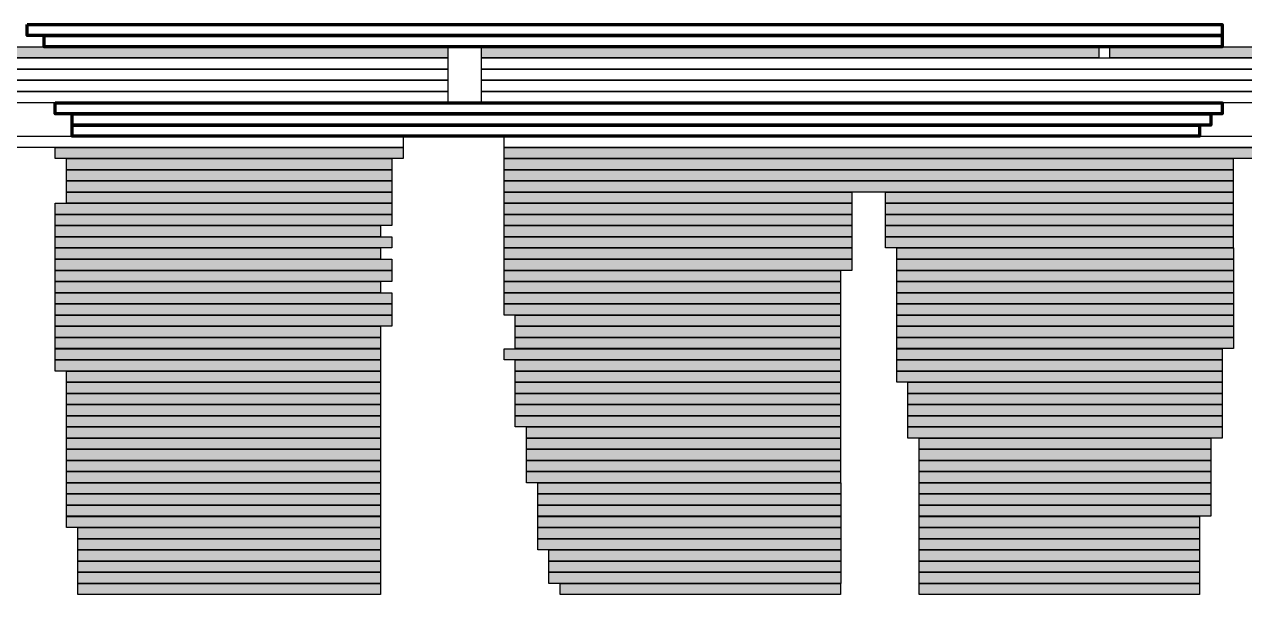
# Model space of a CAD drawing. Header units: millimetres. Extents: x 3716 to 41668, y 402 to 28530.
# Drawn here: x 20884 to 21569, y 4299 to 4619 of the extents above; entities that cross this region are included whole.
import ezdxf

# ---------------------------------------------------------------- set-up
doc = ezdxf.new("R2010")
doc.units = ezdxf.units.MM
doc.header["$LTSCALE"] = 50
for name, color, linetype in [('00_Wand_Bestand', 7, 'Continuous'), ('05_Linien_stark', 7, 'Continuous'), ('06_Linien_fein', 3, 'Continuous')]:
    doc.layers.add(name, color=color, linetype=linetype)

msp = doc.modelspace()

# ---------------------------------------------------------------- hatches: boundary and pattern name
at = {"layer": '00_Wand_Bestand'}
for points in [[(20668.58, 4606.29), (21121.8, 4606.29), (21121.8, 4600.05), (20668.58, 4600.05)], [(20668.58, 4606.29), (21121.8, 4606.29), (21121.8, 4600.05), (20668.58, 4600.05)], [(21140.7, 4606.29), (21486.9, 4606.29), (21486.9, 4600.05), (21140.7, 4600.05)], [(21140.7, 4606.29), (21486.9, 4606.29), (21486.9, 4600.05), (21140.7, 4600.05)], [(21493.2, 4606.29), (21990.49, 4606.29), (21990.49, 4600.05), (21493.2, 4600.05)], [(21493.2, 4606.29), (21990.49, 4606.29), (21990.49, 4600.05), (21493.2, 4600.05)], [(20901.48, 4549.88), (21096.64, 4549.88), (21096.64, 4543.6), (20901.48, 4543.6)], [(20901.48, 4549.88), (21096.64, 4549.88), (21096.64, 4543.6), (20901.48, 4543.6)], [(21153.26, 4549.88), (21977.9, 4549.88), (21977.9, 4543.6), (21153.26, 4543.6)], [(21153.26, 4549.88), (21977.9, 4549.88), (21977.9, 4543.6), (21153.26, 4543.6)], [(20907.76, 4543.61), (21090.31, 4543.61), (21090.31, 4537.36), (20907.76, 4537.36)], [(20907.76, 4543.61), (21090.31, 4543.61), (21090.31, 4537.36), (20907.76, 4537.36)], [(21153.26, 4543.61), (21562.42, 4543.61), (21562.42, 4537.36), (21153.26, 4537.36)], [(21153.26, 4543.61), (21562.42, 4543.61), (21562.42, 4537.36), (21153.26, 4537.36)], [(20907.76, 4537.37), (21090.31, 4537.37), (21090.31, 4531.08), (20907.76, 4531.08)], [(20907.76, 4537.37), (21090.31, 4537.37), (21090.31, 4531.08), (20907.76, 4531.08)], [(21153.26, 4537.37), (21562.42, 4537.37), (21562.42, 4531.08), (21153.26, 4531.08)], [(21153.26, 4537.37), (21562.42, 4537.37), (21562.42, 4531.08), (21153.26, 4531.08)], [(20907.76, 4531.08), (21090.31, 4531.08), (21090.31, 4524.83), (20907.76, 4524.83)], [(20907.76, 4531.08), (21090.31, 4531.08), (21090.31, 4524.83), (20907.76, 4524.83)], [(21153.26, 4531.08), (21562.42, 4531.08), (21562.42, 4524.83), (21153.26, 4524.83)], [(21153.26, 4531.08), (21562.42, 4531.08), (21562.42, 4524.83), (21153.26, 4524.83)], [(20901.48, 4518.52), (21090.31, 4518.52), (21090.31, 4512.24), (20901.48, 4512.24)], [(20901.48, 4518.52), (21090.31, 4518.52), (21090.31, 4512.24), (20901.48, 4512.24)], [(20907.76, 4524.8), (21090.31, 4524.8), (21090.31, 4518.52), (20907.76, 4518.52)], [(20907.76, 4524.8), (21090.31, 4524.8), (21090.31, 4518.52), (20907.76, 4518.52)], [(21153.26, 4524.8), (21348.41, 4524.8), (21348.41, 4518.52), (21153.26, 4518.52)], [(21153.26, 4524.8), (21348.41, 4524.8), (21348.41, 4518.52), (21153.26, 4518.52)], [(21153.26, 4518.52), (21348.41, 4518.52), (21348.41, 4512.24), (21153.26, 4512.24)], [(21153.26, 4518.52), (21348.41, 4518.52), (21348.41, 4512.24), (21153.26, 4512.24)], [(21367.29, 4524.8), (21562.41, 4524.8), (21562.41, 4518.52), (21367.29, 4518.52)], [(21367.29, 4524.8), (21562.41, 4524.8), (21562.41, 4518.52), (21367.29, 4518.52)], [(21367.29, 4518.52), (21562.41, 4518.52), (21562.41, 4512.24), (21367.29, 4512.24)], [(21367.29, 4518.52), (21562.41, 4518.52), (21562.41, 4512.24), (21367.29, 4512.24)], [(20901.48, 4512.24), (21090.31, 4512.24), (21090.31, 4506), (20901.48, 4506)], [(20901.48, 4512.24), (21090.31, 4512.24), (21090.31, 4506), (20901.48, 4506)], [(21153.26, 4512.24), (21348.41, 4512.24), (21348.41, 4506), (21153.26, 4506)], [(21153.26, 4512.24), (21348.41, 4512.24), (21348.41, 4506), (21153.26, 4506)], [(21367.29, 4512.24), (21562.41, 4512.24), (21562.41, 4506), (21367.29, 4506)], [(21367.29, 4512.24), (21562.41, 4512.24), (21562.41, 4506), (21367.29, 4506)], [(20901.48, 4506), (21084.03, 4506), (21084.03, 4499.72), (20901.48, 4499.72)], [(20901.48, 4506), (21084.03, 4506), (21084.03, 4499.72), (20901.48, 4499.72)], [(21153.26, 4506), (21348.41, 4506), (21348.41, 4499.72), (21153.26, 4499.72)], [(21153.26, 4506), (21348.41, 4506), (21348.41, 4499.72), (21153.26, 4499.72)], [(21367.29, 4506), (21562.41, 4506), (21562.41, 4499.72), (21367.29, 4499.72)], [(21367.29, 4506), (21562.41, 4506), (21562.41, 4499.72), (21367.29, 4499.72)], [(20901.48, 4499.72), (21090.31, 4499.72), (21090.31, 4493.47), (20901.48, 4493.47)], [(20901.48, 4499.72), (21090.31, 4499.72), (21090.31, 4493.47), (20901.48, 4493.47)], [(21153.26, 4499.72), (21348.41, 4499.72), (21348.41, 4493.47), (21153.26, 4493.47)], [(21153.26, 4499.72), (21348.41, 4499.72), (21348.41, 4493.47), (21153.26, 4493.47)], [(21367.29, 4499.72), (21562.41, 4499.72), (21562.41, 4493.47), (21367.29, 4493.47)], [(21367.29, 4499.72), (21562.41, 4499.72), (21562.41, 4493.47), (21367.29, 4493.47)], [(20901.48, 4493.47), (21084.03, 4493.47), (21084.03, 4487.19), (20901.48, 4487.19)], [(20901.48, 4493.47), (21084.03, 4493.47), (21084.03, 4487.19), (20901.48, 4487.19)], [(21153.26, 4493.47), (21348.41, 4493.47), (21348.41, 4487.19), (21153.26, 4487.19)], [(21153.26, 4493.47), (21348.41, 4493.47), (21348.41, 4487.19), (21153.26, 4487.19)], [(21373.61, 4493.47), (21562.44, 4493.47), (21562.44, 4487.19), (21373.61, 4487.19)], [(21373.61, 4493.47), (21562.44, 4493.47), (21562.44, 4487.19), (21373.61, 4487.19)], [(20901.48, 4487.2), (21090.31, 4487.2), (21090.31, 4480.91), (20901.48, 4480.91)], [(20901.48, 4487.2), (21090.31, 4487.2), (21090.31, 4480.91), (20901.48, 4480.91)], [(21153.26, 4487.2), (21348.41, 4487.2), (21348.41, 4480.91), (21153.26, 4480.91)], [(21153.26, 4487.2), (21348.41, 4487.2), (21348.41, 4480.91), (21153.26, 4480.91)], [(21373.61, 4487.2), (21562.44, 4487.2), (21562.44, 4480.91), (21373.61, 4480.91)], [(21373.61, 4487.2), (21562.44, 4487.2), (21562.44, 4480.91), (21373.61, 4480.91)], [(20901.48, 4480.88), (21090.31, 4480.88), (21090.31, 4474.63), (20901.48, 4474.63)], [(20901.48, 4480.88), (21090.31, 4480.88), (21090.31, 4474.63), (20901.48, 4474.63)], [(21153.26, 4480.88), (21342.13, 4480.88), (21342.13, 4474.63), (21153.26, 4474.63)], [(21153.26, 4480.88), (21342.13, 4480.88), (21342.13, 4474.63), (21153.26, 4474.63)], [(21373.61, 4480.88), (21562.44, 4480.88), (21562.44, 4474.63), (21373.61, 4474.63)], [(21373.61, 4480.88), (21562.44, 4480.88), (21562.44, 4474.63), (21373.61, 4474.63)], [(20901.48, 4474.64), (21084.03, 4474.64), (21084.03, 4468.35), (20901.48, 4468.35)], [(20901.48, 4474.64), (21084.03, 4474.64), (21084.03, 4468.35), (20901.48, 4468.35)], [(21153.26, 4474.64), (21342.13, 4474.64), (21342.13, 4468.35), (21153.26, 4468.35)], [(21153.26, 4474.64), (21342.13, 4474.64), (21342.13, 4468.35), (21153.26, 4468.35)], [(21373.61, 4474.64), (21562.44, 4474.64), (21562.44, 4468.35), (21373.61, 4468.35)], [(21373.61, 4474.64), (21562.44, 4474.64), (21562.44, 4468.35), (21373.61, 4468.35)], [(20901.48, 4468.36), (21090.31, 4468.36), (21090.31, 4462.11), (20901.48, 4462.11)], [(20901.48, 4468.36), (21090.31, 4468.36), (21090.31, 4462.11), (20901.48, 4462.11)], [(21153.26, 4468.36), (21342.13, 4468.36), (21342.13, 4462.11), (21153.26, 4462.11)], [(21153.26, 4468.36), (21342.13, 4468.36), (21342.13, 4462.11), (21153.26, 4462.11)], [(21373.61, 4468.36), (21562.44, 4468.36), (21562.44, 4462.11), (21373.61, 4462.11)], [(21373.61, 4468.36), (21562.44, 4468.36), (21562.44, 4462.11), (21373.61, 4462.11)], [(20901.48, 4462.12), (21090.31, 4462.12), (21090.31, 4455.83), (20901.48, 4455.83)], [(20901.48, 4462.12), (21090.31, 4462.12), (21090.31, 4455.83), (20901.48, 4455.83)], [(21153.26, 4462.12), (21342.13, 4462.12), (21342.13, 4455.83), (21153.26, 4455.83)], [(21153.26, 4462.12), (21342.13, 4462.12), (21342.13, 4455.83), (21153.26, 4455.83)], [(21373.61, 4462.12), (21562.44, 4462.12), (21562.44, 4455.83), (21373.61, 4455.83)], [(21373.61, 4462.12), (21562.44, 4462.12), (21562.44, 4455.83), (21373.61, 4455.83)], [(20901.48, 4455.83), (21090.31, 4455.83), (21090.31, 4449.55), (20901.48, 4449.55)], [(20901.48, 4455.83), (21090.31, 4455.83), (21090.31, 4449.55), (20901.48, 4449.55)], [(21159.54, 4455.83), (21342.12, 4455.83), (21342.12, 4449.55), (21159.54, 4449.55)], [(21159.54, 4455.83), (21342.12, 4455.83), (21342.12, 4449.55), (21159.54, 4449.55)], [(21373.61, 4455.83), (21562.44, 4455.83), (21562.44, 4449.55), (21373.61, 4449.55)], [(21373.61, 4455.83), (21562.44, 4455.83), (21562.44, 4449.55), (21373.61, 4449.55)], [(20901.48, 4449.55), (21084.03, 4449.55), (21084.03, 4443.31), (20901.48, 4443.31)], [(20901.48, 4449.55), (21084.03, 4449.55), (21084.03, 4443.31), (20901.48, 4443.31)], [(20901.48, 4443.31), (21084.03, 4443.31), (21084.03, 4437.03), (20901.48, 4437.03)], [(20901.48, 4443.31), (21084.03, 4443.31), (21084.03, 4437.03), (20901.48, 4437.03)], [(21159.54, 4449.55), (21342.12, 4449.55), (21342.12, 4443.31), (21159.54, 4443.31)], [(21159.54, 4449.55), (21342.12, 4449.55), (21342.12, 4443.31), (21159.54, 4443.31)], [(21159.54, 4443.31), (21342.12, 4443.31), (21342.12, 4437.03), (21159.54, 4437.03)], [(21159.54, 4443.31), (21342.12, 4443.31), (21342.12, 4437.03), (21159.54, 4437.03)], [(21373.61, 4449.55), (21562.44, 4449.55), (21562.44, 4443.31), (21373.61, 4443.31)], [(21373.61, 4449.55), (21562.44, 4449.55), (21562.44, 4443.31), (21373.61, 4443.31)], [(21373.61, 4443.31), (21562.44, 4443.31), (21562.44, 4437.03), (21373.61, 4437.03)], [(21373.61, 4443.31), (21562.44, 4443.31), (21562.44, 4437.03), (21373.61, 4437.03)], [(20901.48, 4437), (21084.03, 4437), (21084.03, 4430.75), (20901.48, 4430.75)], [(20901.48, 4437), (21084.03, 4437), (21084.03, 4430.75), (20901.48, 4430.75)], [(21153.26, 4437), (21342.13, 4437), (21342.13, 4430.75), (21153.26, 4430.75)], [(21153.26, 4437), (21342.13, 4437), (21342.13, 4430.75), (21153.26, 4430.75)], [(21373.61, 4437), (21556.16, 4437), (21556.16, 4430.75), (21373.61, 4430.75)], [(21373.61, 4437), (21556.16, 4437), (21556.16, 4430.75), (21373.61, 4430.75)], [(20901.48, 4430.75), (21084.03, 4430.75), (21084.03, 4424.47), (20901.48, 4424.47)], [(20901.48, 4430.75), (21084.03, 4430.75), (21084.03, 4424.47), (20901.48, 4424.47)], [(21159.54, 4430.75), (21342.12, 4430.75), (21342.12, 4424.47), (21159.54, 4424.47)], [(21159.54, 4430.75), (21342.12, 4430.75), (21342.12, 4424.47), (21159.54, 4424.47)], [(21373.61, 4430.75), (21556.16, 4430.75), (21556.16, 4424.47), (21373.61, 4424.47)], [(21373.61, 4430.75), (21556.16, 4430.75), (21556.16, 4424.47), (21373.61, 4424.47)], [(20907.76, 4424.48), (21084.03, 4424.48), (21084.03, 4418.19), (20907.76, 4418.19)], [(20907.76, 4424.48), (21084.03, 4424.48), (21084.03, 4418.19), (20907.76, 4418.19)], [(21159.54, 4424.48), (21342.12, 4424.48), (21342.12, 4418.19), (21159.54, 4418.19)], [(21159.54, 4424.48), (21342.12, 4424.48), (21342.12, 4418.19), (21159.54, 4418.19)], [(21373.61, 4424.48), (21556.16, 4424.48), (21556.16, 4418.19), (21373.61, 4418.19)], [(21373.61, 4424.48), (21556.16, 4424.48), (21556.16, 4418.19), (21373.61, 4418.19)], [(20907.76, 4418.19), (21084.03, 4418.19), (21084.03, 4411.94), (20907.76, 4411.94)], [(20907.76, 4418.19), (21084.03, 4418.19), (21084.03, 4411.94), (20907.76, 4411.94)], [(21159.54, 4418.19), (21342.12, 4418.19), (21342.12, 4411.94), (21159.54, 4411.94)], [(21159.54, 4418.19), (21342.12, 4418.19), (21342.12, 4411.94), (21159.54, 4411.94)], [(21379.89, 4418.19), (21556.15, 4418.19), (21556.15, 4411.94), (21379.89, 4411.94)], [(21379.89, 4418.19), (21556.15, 4418.19), (21556.15, 4411.94), (21379.89, 4411.94)], [(20907.76, 4411.95), (21084.03, 4411.95), (21084.03, 4405.67), (20907.76, 4405.67)], [(20907.76, 4411.95), (21084.03, 4411.95), (21084.03, 4405.67), (20907.76, 4405.67)], [(21159.54, 4411.95), (21342.12, 4411.95), (21342.12, 4405.67), (21159.54, 4405.67)], [(21159.54, 4411.95), (21342.12, 4411.95), (21342.12, 4405.67), (21159.54, 4405.67)], [(21379.89, 4411.95), (21556.15, 4411.95), (21556.15, 4405.67), (21379.89, 4405.67)], [(21379.89, 4411.95), (21556.15, 4411.95), (21556.15, 4405.67), (21379.89, 4405.67)], [(20907.76, 4405.67), (21084.03, 4405.67), (21084.03, 4399.42), (20907.76, 4399.42)], [(20907.76, 4405.67), (21084.03, 4405.67), (21084.03, 4399.42), (20907.76, 4399.42)], [(21159.54, 4405.67), (21342.12, 4405.67), (21342.12, 4399.42), (21159.54, 4399.42)], [(21159.54, 4405.67), (21342.12, 4405.67), (21342.12, 4399.42), (21159.54, 4399.42)], [(21379.89, 4405.67), (21556.15, 4405.67), (21556.15, 4399.42), (21379.89, 4399.42)], [(21379.89, 4405.67), (21556.15, 4405.67), (21556.15, 4399.42), (21379.89, 4399.42)], [(20907.76, 4399.43), (21084.03, 4399.43), (21084.03, 4393.14), (20907.76, 4393.14)], [(20907.76, 4399.43), (21084.03, 4399.43), (21084.03, 4393.14), (20907.76, 4393.14)], [(21159.54, 4399.43), (21342.12, 4399.43), (21342.12, 4393.14), (21159.54, 4393.14)], [(21159.54, 4399.43), (21342.12, 4399.43), (21342.12, 4393.14), (21159.54, 4393.14)], [(21379.89, 4399.43), (21556.15, 4399.43), (21556.15, 4393.14), (21379.89, 4393.14)], [(21379.89, 4399.43), (21556.15, 4399.43), (21556.15, 4393.14), (21379.89, 4393.14)], [(20907.76, 4393.14), (21084.03, 4393.14), (21084.03, 4386.86), (20907.76, 4386.86)], [(20907.76, 4393.14), (21084.03, 4393.14), (21084.03, 4386.86), (20907.76, 4386.86)], [(21165.85, 4393.14), (21342.12, 4393.14), (21342.12, 4386.86), (21165.85, 4386.86)], [(21165.85, 4393.14), (21342.12, 4393.14), (21342.12, 4386.86), (21165.85, 4386.86)], [(21379.89, 4393.14), (21556.15, 4393.14), (21556.15, 4386.86), (21379.89, 4386.86)], [(21379.89, 4393.14), (21556.15, 4393.14), (21556.15, 4386.86), (21379.89, 4386.86)], [(20907.76, 4386.83), (21084.03, 4386.83), (21084.03, 4380.58), (20907.76, 4380.58)], [(20907.76, 4386.83), (21084.03, 4386.83), (21084.03, 4380.58), (20907.76, 4380.58)], [(21165.85, 4386.83), (21342.12, 4386.83), (21342.12, 4380.58), (21165.85, 4380.58)], [(21165.85, 4386.83), (21342.12, 4386.83), (21342.12, 4380.58), (21165.85, 4380.58)], [(21386.16, 4386.83), (21549.86, 4386.83), (21549.86, 4380.58), (21386.16, 4380.58)], [(21386.16, 4386.83), (21549.86, 4386.83), (21549.86, 4380.58), (21386.16, 4380.58)], [(20907.76, 4380.59), (21084.03, 4380.59), (21084.03, 4374.3), (20907.76, 4374.3)], [(20907.76, 4380.59), (21084.03, 4380.59), (21084.03, 4374.3), (20907.76, 4374.3)], [(21165.85, 4380.59), (21342.12, 4380.59), (21342.12, 4374.3), (21165.85, 4374.3)], [(21165.85, 4380.59), (21342.12, 4380.59), (21342.12, 4374.3), (21165.85, 4374.3)], [(21386.16, 4380.59), (21549.86, 4380.59), (21549.86, 4374.3), (21386.16, 4374.3)], [(21386.16, 4380.59), (21549.86, 4380.59), (21549.86, 4374.3), (21386.16, 4374.3)], [(20907.76, 4374.31), (21084.03, 4374.31), (21084.03, 4368.06), (20907.76, 4368.06)], [(20907.76, 4374.31), (21084.03, 4374.31), (21084.03, 4368.06), (20907.76, 4368.06)], [(20907.76, 4368.06), (21084.03, 4368.06), (21084.03, 4361.78), (20907.76, 4361.78)], [(20907.76, 4368.06), (21084.03, 4368.06), (21084.03, 4361.78), (20907.76, 4361.78)], [(21165.85, 4374.31), (21342.12, 4374.31), (21342.12, 4368.06), (21165.85, 4368.06)], [(21165.85, 4374.31), (21342.12, 4374.31), (21342.12, 4368.06), (21165.85, 4368.06)], [(21165.85, 4368.06), (21342.12, 4368.06), (21342.12, 4361.78), (21165.85, 4361.78)], [(21165.85, 4368.06), (21342.12, 4368.06), (21342.12, 4361.78), (21165.85, 4361.78)], [(21386.16, 4374.31), (21549.86, 4374.31), (21549.86, 4368.06), (21386.16, 4368.06)], [(21386.16, 4374.31), (21549.86, 4374.31), (21549.86, 4368.06), (21386.16, 4368.06)], [(21386.16, 4368.06), (21549.86, 4368.06), (21549.86, 4361.78), (21386.16, 4361.78)], [(21386.16, 4368.06), (21549.86, 4368.06), (21549.86, 4361.78), (21386.16, 4361.78)], [(20907.76, 4361.78), (21084.03, 4361.78), (21084.03, 4355.54), (20907.76, 4355.54)], [(20907.76, 4361.78), (21084.03, 4361.78), (21084.03, 4355.54), (20907.76, 4355.54)], [(21172.17, 4361.78), (21342.15, 4361.78), (21342.15, 4355.54), (21172.17, 4355.54)], [(21172.17, 4361.78), (21342.15, 4361.78), (21342.15, 4355.54), (21172.17, 4355.54)], [(21386.16, 4361.78), (21549.86, 4361.78), (21549.86, 4355.54), (21386.16, 4355.54)], [(21386.16, 4361.78), (21549.86, 4361.78), (21549.86, 4355.54), (21386.16, 4355.54)], [(20907.76, 4355.54), (21084.03, 4355.54), (21084.03, 4349.26), (20907.76, 4349.26)], [(20907.76, 4355.54), (21084.03, 4355.54), (21084.03, 4349.26), (20907.76, 4349.26)], [(21172.17, 4355.54), (21342.15, 4355.54), (21342.15, 4349.26), (21172.17, 4349.26)], [(21172.17, 4355.54), (21342.15, 4355.54), (21342.15, 4349.26), (21172.17, 4349.26)], [(21386.16, 4355.54), (21549.86, 4355.54), (21549.86, 4349.26), (21386.16, 4349.26)], [(21386.16, 4355.54), (21549.86, 4355.54), (21549.86, 4349.26), (21386.16, 4349.26)], [(20907.76, 4349.26), (21084.03, 4349.26), (21084.03, 4342.98), (20907.76, 4342.98)], [(20907.76, 4349.26), (21084.03, 4349.26), (21084.03, 4342.98), (20907.76, 4342.98)], [(21172.17, 4349.26), (21342.15, 4349.26), (21342.15, 4342.98), (21172.17, 4342.98)], [(21172.17, 4349.26), (21342.15, 4349.26), (21342.15, 4342.98), (21172.17, 4342.98)], [(21386.16, 4349.26), (21549.86, 4349.26), (21549.86, 4342.98), (21386.16, 4342.98)], [(21386.16, 4349.26), (21549.86, 4349.26), (21549.86, 4342.98), (21386.16, 4342.98)], [(20907.76, 4342.95), (21084.03, 4342.95), (21084.03, 4336.7), (20907.76, 4336.7)], [(20907.76, 4342.95), (21084.03, 4342.95), (21084.03, 4336.7), (20907.76, 4336.7)], [(21172.17, 4342.95), (21342.15, 4342.95), (21342.15, 4336.7), (21172.17, 4336.7)], [(21172.17, 4342.95), (21342.15, 4342.95), (21342.15, 4336.7), (21172.17, 4336.7)], [(21386.16, 4342.95), (21543.53, 4342.95), (21543.53, 4336.7), (21386.16, 4336.7)], [(21386.16, 4342.95), (21543.53, 4342.95), (21543.53, 4336.7), (21386.16, 4336.7)], [(20914.08, 4336.7), (21084.02, 4336.7), (21084.02, 4330.42), (20914.08, 4330.42)], [(20914.08, 4336.7), (21084.02, 4336.7), (21084.02, 4330.42), (20914.08, 4330.42)], [(21172.17, 4336.7), (21342.15, 4336.7), (21342.15, 4330.42), (21172.17, 4330.42)], [(21172.17, 4336.7), (21342.15, 4336.7), (21342.15, 4330.42), (21172.17, 4330.42)], [(21386.16, 4336.7), (21543.53, 4336.7), (21543.53, 4330.42), (21386.16, 4330.42)], [(21386.16, 4336.7), (21543.53, 4336.7), (21543.53, 4330.42), (21386.16, 4330.42)], [(20914.08, 4330.42), (21084.02, 4330.42), (21084.02, 4324.17), (20914.08, 4324.17)], [(20914.08, 4330.42), (21084.02, 4330.42), (21084.02, 4324.17), (20914.08, 4324.17)], [(21172.17, 4330.42), (21342.15, 4330.42), (21342.15, 4324.17), (21172.17, 4324.17)], [(21172.17, 4330.42), (21342.15, 4330.42), (21342.15, 4324.17), (21172.17, 4324.17)], [(21386.16, 4330.42), (21543.53, 4330.42), (21543.53, 4324.17), (21386.16, 4324.17)], [(21386.16, 4330.42), (21543.53, 4330.42), (21543.53, 4324.17), (21386.16, 4324.17)], [(20914.08, 4324.18), (21084.02, 4324.18), (21084.02, 4317.9), (20914.08, 4317.9)], [(20914.08, 4324.18), (21084.02, 4324.18), (21084.02, 4317.9), (20914.08, 4317.9)], [(21178.45, 4324.18), (21342.14, 4324.18), (21342.14, 4317.9), (21178.45, 4317.9)], [(21178.45, 4324.18), (21342.14, 4324.18), (21342.14, 4317.9), (21178.45, 4317.9)], [(21386.16, 4324.18), (21543.53, 4324.18), (21543.53, 4317.9), (21386.16, 4317.9)], [(21386.16, 4324.18), (21543.53, 4324.18), (21543.53, 4317.9), (21386.16, 4317.9)], [(20914.08, 4317.9), (21084.02, 4317.9), (21084.02, 4311.61), (20914.08, 4311.61)], [(20914.08, 4317.9), (21084.02, 4317.9), (21084.02, 4311.61), (20914.08, 4311.61)], [(21178.45, 4317.9), (21342.14, 4317.9), (21342.14, 4311.61), (21178.45, 4311.61)], [(21178.45, 4317.9), (21342.14, 4317.9), (21342.14, 4311.61), (21178.45, 4311.61)], [(21386.16, 4317.9), (21543.53, 4317.9), (21543.53, 4311.61), (21386.16, 4311.61)], [(21386.16, 4317.9), (21543.53, 4317.9), (21543.53, 4311.61), (21386.16, 4311.61)], [(20914.08, 4311.62), (21084.02, 4311.62), (21084.02, 4305.37), (20914.08, 4305.37)], [(20914.08, 4311.62), (21084.02, 4311.62), (21084.02, 4305.37), (20914.08, 4305.37)], [(21178.45, 4311.62), (21342.14, 4311.62), (21342.14, 4305.37), (21178.45, 4305.37)], [(21178.45, 4311.62), (21342.14, 4311.62), (21342.14, 4305.37), (21178.45, 4305.37)], [(21386.16, 4311.62), (21543.53, 4311.62), (21543.53, 4305.37), (21386.16, 4305.37)], [(21386.16, 4311.62), (21543.53, 4311.62), (21543.53, 4305.37), (21386.16, 4305.37)], [(20914.08, 4305.38), (21084.02, 4305.38), (21084.02, 4299.09), (20914.08, 4299.09)], [(20914.08, 4305.38), (21084.02, 4305.38), (21084.02, 4299.09), (20914.08, 4299.09)], [(21184.76, 4305.38), (21342.13, 4305.38), (21342.13, 4299.09), (21184.76, 4299.09)], [(21184.76, 4305.38), (21342.13, 4305.38), (21342.13, 4299.09), (21184.76, 4299.09)], [(21386.16, 4305.38), (21543.53, 4305.38), (21543.53, 4299.09), (21386.16, 4299.09)], [(21386.16, 4305.38), (21543.53, 4305.38), (21543.53, 4299.09), (21386.16, 4299.09)]]:
    msp.add_hatch(color=7, dxfattribs=at).paths.add_polyline_path(points)

# ---------------------------------------------------------------- linework, layer by layer
for points in [[(20668.58, 4606.29), (21121.8, 4606.29), (21121.8, 4600.05), (20668.58, 4600.05)], [(20668.58, 4606.29), (21121.8, 4606.29), (21121.8, 4600.05), (20668.58, 4600.05)], [(21140.7, 4606.29), (21486.9, 4606.29), (21486.9, 4600.05), (21140.7, 4600.05)], [(21140.7, 4606.29), (21486.9, 4606.29), (21486.9, 4600.05), (21140.7, 4600.05)], [(21493.2, 4606.29), (21990.49, 4606.29), (21990.49, 4600.05), (21493.2, 4600.05)], [(21493.2, 4606.29), (21990.49, 4606.29), (21990.49, 4600.05), (21493.2, 4600.05)], [(20901.48, 4549.88), (21096.64, 4549.88), (21096.64, 4543.6), (20901.48, 4543.6)], [(20901.48, 4549.88), (21096.64, 4549.88), (21096.64, 4543.6), (20901.48, 4543.6)], [(21153.26, 4549.88), (21977.9, 4549.88), (21977.9, 4543.6), (21153.26, 4543.6)], [(21153.26, 4549.88), (21977.9, 4549.88), (21977.9, 4543.6), (21153.26, 4543.6)], [(20907.76, 4543.61), (21090.31, 4543.61), (21090.31, 4537.36), (20907.76, 4537.36)], [(20907.76, 4543.61), (21090.31, 4543.61), (21090.31, 4537.36), (20907.76, 4537.36)], [(21153.26, 4543.61), (21562.42, 4543.61), (21562.42, 4537.36), (21153.26, 4537.36)], [(21153.26, 4543.61), (21562.42, 4543.61), (21562.42, 4537.36), (21153.26, 4537.36)], [(20907.76, 4537.37), (21090.31, 4537.37), (21090.31, 4531.08), (20907.76, 4531.08)], [(20907.76, 4537.37), (21090.31, 4537.37), (21090.31, 4531.08), (20907.76, 4531.08)], [(21153.26, 4537.37), (21562.42, 4537.37), (21562.42, 4531.08), (21153.26, 4531.08)], [(21153.26, 4537.37), (21562.42, 4537.37), (21562.42, 4531.08), (21153.26, 4531.08)], [(20907.76, 4531.08), (21090.31, 4531.08), (21090.31, 4524.83), (20907.76, 4524.83)], [(20907.76, 4531.08), (21090.31, 4531.08), (21090.31, 4524.83), (20907.76, 4524.83)], [(21153.26, 4531.08), (21562.42, 4531.08), (21562.42, 4524.83), (21153.26, 4524.83)], [(21153.26, 4531.08), (21562.42, 4531.08), (21562.42, 4524.83), (21153.26, 4524.83)], [(20901.48, 4518.52), (21090.31, 4518.52), (21090.31, 4512.24), (20901.48, 4512.24)], [(20901.48, 4518.52), (21090.31, 4518.52), (21090.31, 4512.24), (20901.48, 4512.24)], [(20907.76, 4524.8), (21090.31, 4524.8), (21090.31, 4518.52), (20907.76, 4518.52)], [(20907.76, 4524.8), (21090.31, 4524.8), (21090.31, 4518.52), (20907.76, 4518.52)], [(21153.26, 4524.8), (21348.41, 4524.8), (21348.41, 4518.52), (21153.26, 4518.52)], [(21153.26, 4524.8), (21348.41, 4524.8), (21348.41, 4518.52), (21153.26, 4518.52)], [(21153.26, 4518.52), (21348.41, 4518.52), (21348.41, 4512.24), (21153.26, 4512.24)], [(21153.26, 4518.52), (21348.41, 4518.52), (21348.41, 4512.24), (21153.26, 4512.24)], [(21367.29, 4524.8), (21562.41, 4524.8), (21562.41, 4518.52), (21367.29, 4518.52)], [(21367.29, 4524.8), (21562.41, 4524.8), (21562.41, 4518.52), (21367.29, 4518.52)], [(21367.29, 4518.52), (21562.41, 4518.52), (21562.41, 4512.24), (21367.29, 4512.24)], [(21367.29, 4518.52), (21562.41, 4518.52), (21562.41, 4512.24), (21367.29, 4512.24)], [(20901.48, 4512.24), (21090.31, 4512.24), (21090.31, 4506), (20901.48, 4506)], [(20901.48, 4512.24), (21090.31, 4512.24), (21090.31, 4506), (20901.48, 4506)], [(21153.26, 4512.24), (21348.41, 4512.24), (21348.41, 4506), (21153.26, 4506)], [(21153.26, 4512.24), (21348.41, 4512.24), (21348.41, 4506), (21153.26, 4506)], [(21367.29, 4512.24), (21562.41, 4512.24), (21562.41, 4506), (21367.29, 4506)], [(21367.29, 4512.24), (21562.41, 4512.24), (21562.41, 4506), (21367.29, 4506)], [(20901.48, 4506), (21084.03, 4506), (21084.03, 4499.72), (20901.48, 4499.72)], [(20901.48, 4506), (21084.03, 4506), (21084.03, 4499.72), (20901.48, 4499.72)], [(21153.26, 4506), (21348.41, 4506), (21348.41, 4499.72), (21153.26, 4499.72)], [(21153.26, 4506), (21348.41, 4506), (21348.41, 4499.72), (21153.26, 4499.72)], [(21367.29, 4506), (21562.41, 4506), (21562.41, 4499.72), (21367.29, 4499.72)], [(21367.29, 4506), (21562.41, 4506), (21562.41, 4499.72), (21367.29, 4499.72)], [(20901.48, 4499.72), (21090.31, 4499.72), (21090.31, 4493.47), (20901.48, 4493.47)], [(20901.48, 4499.72), (21090.31, 4499.72), (21090.31, 4493.47), (20901.48, 4493.47)], [(21153.26, 4499.72), (21348.41, 4499.72), (21348.41, 4493.47), (21153.26, 4493.47)], [(21153.26, 4499.72), (21348.41, 4499.72), (21348.41, 4493.47), (21153.26, 4493.47)], [(21367.29, 4499.72), (21562.41, 4499.72), (21562.41, 4493.47), (21367.29, 4493.47)], [(21367.29, 4499.72), (21562.41, 4499.72), (21562.41, 4493.47), (21367.29, 4493.47)], [(20901.48, 4493.47), (21084.03, 4493.47), (21084.03, 4487.19), (20901.48, 4487.19)], [(20901.48, 4493.47), (21084.03, 4493.47), (21084.03, 4487.19), (20901.48, 4487.19)], [(21153.26, 4493.47), (21348.41, 4493.47), (21348.41, 4487.19), (21153.26, 4487.19)], [(21153.26, 4493.47), (21348.41, 4493.47), (21348.41, 4487.19), (21153.26, 4487.19)], [(21373.61, 4493.47), (21562.44, 4493.47), (21562.44, 4487.19), (21373.61, 4487.19)], [(21373.61, 4493.47), (21562.44, 4493.47), (21562.44, 4487.19), (21373.61, 4487.19)], [(20901.48, 4487.2), (21090.31, 4487.2), (21090.31, 4480.91), (20901.48, 4480.91)], [(20901.48, 4487.2), (21090.31, 4487.2), (21090.31, 4480.91), (20901.48, 4480.91)], [(21153.26, 4487.2), (21348.41, 4487.2), (21348.41, 4480.91), (21153.26, 4480.91)], [(21153.26, 4487.2), (21348.41, 4487.2), (21348.41, 4480.91), (21153.26, 4480.91)], [(21373.61, 4487.2), (21562.44, 4487.2), (21562.44, 4480.91), (21373.61, 4480.91)], [(21373.61, 4487.2), (21562.44, 4487.2), (21562.44, 4480.91), (21373.61, 4480.91)], [(20901.48, 4480.88), (21090.31, 4480.88), (21090.31, 4474.63), (20901.48, 4474.63)], [(20901.48, 4480.88), (21090.31, 4480.88), (21090.31, 4474.63), (20901.48, 4474.63)], [(21153.26, 4480.88), (21342.13, 4480.88), (21342.13, 4474.63), (21153.26, 4474.63)], [(21153.26, 4480.88), (21342.13, 4480.88), (21342.13, 4474.63), (21153.26, 4474.63)], [(21373.61, 4480.88), (21562.44, 4480.88), (21562.44, 4474.63), (21373.61, 4474.63)], [(21373.61, 4480.88), (21562.44, 4480.88), (21562.44, 4474.63), (21373.61, 4474.63)], [(20901.48, 4474.64), (21084.03, 4474.64), (21084.03, 4468.35), (20901.48, 4468.35)], [(20901.48, 4474.64), (21084.03, 4474.64), (21084.03, 4468.35), (20901.48, 4468.35)], [(21153.26, 4474.64), (21342.13, 4474.64), (21342.13, 4468.35), (21153.26, 4468.35)], [(21153.26, 4474.64), (21342.13, 4474.64), (21342.13, 4468.35), (21153.26, 4468.35)], [(21373.61, 4474.64), (21562.44, 4474.64), (21562.44, 4468.35), (21373.61, 4468.35)], [(21373.61, 4474.64), (21562.44, 4474.64), (21562.44, 4468.35), (21373.61, 4468.35)], [(20901.48, 4468.36), (21090.31, 4468.36), (21090.31, 4462.11), (20901.48, 4462.11)], [(20901.48, 4468.36), (21090.31, 4468.36), (21090.31, 4462.11), (20901.48, 4462.11)], [(21153.26, 4468.36), (21342.13, 4468.36), (21342.13, 4462.11), (21153.26, 4462.11)], [(21153.26, 4468.36), (21342.13, 4468.36), (21342.13, 4462.11), (21153.26, 4462.11)], [(21373.61, 4468.36), (21562.44, 4468.36), (21562.44, 4462.11), (21373.61, 4462.11)], [(21373.61, 4468.36), (21562.44, 4468.36), (21562.44, 4462.11), (21373.61, 4462.11)], [(20901.48, 4462.12), (21090.31, 4462.12), (21090.31, 4455.83), (20901.48, 4455.83)], [(20901.48, 4462.12), (21090.31, 4462.12), (21090.31, 4455.83), (20901.48, 4455.83)], [(21153.26, 4462.12), (21342.13, 4462.12), (21342.13, 4455.83), (21153.26, 4455.83)], [(21153.26, 4462.12), (21342.13, 4462.12), (21342.13, 4455.83), (21153.26, 4455.83)], [(21373.61, 4462.12), (21562.44, 4462.12), (21562.44, 4455.83), (21373.61, 4455.83)], [(21373.61, 4462.12), (21562.44, 4462.12), (21562.44, 4455.83), (21373.61, 4455.83)], [(20901.48, 4455.83), (21090.31, 4455.83), (21090.31, 4449.55), (20901.48, 4449.55)], [(20901.48, 4455.83), (21090.31, 4455.83), (21090.31, 4449.55), (20901.48, 4449.55)], [(21159.54, 4455.83), (21342.12, 4455.83), (21342.12, 4449.55), (21159.54, 4449.55)], [(21159.54, 4455.83), (21342.12, 4455.83), (21342.12, 4449.55), (21159.54, 4449.55)], [(21373.61, 4455.83), (21562.44, 4455.83), (21562.44, 4449.55), (21373.61, 4449.55)], [(21373.61, 4455.83), (21562.44, 4455.83), (21562.44, 4449.55), (21373.61, 4449.55)], [(20901.48, 4449.55), (21084.03, 4449.55), (21084.03, 4443.31), (20901.48, 4443.31)], [(20901.48, 4449.55), (21084.03, 4449.55), (21084.03, 4443.31), (20901.48, 4443.31)], [(20901.48, 4443.31), (21084.03, 4443.31), (21084.03, 4437.03), (20901.48, 4437.03)], [(20901.48, 4443.31), (21084.03, 4443.31), (21084.03, 4437.03), (20901.48, 4437.03)], [(21159.54, 4449.55), (21342.12, 4449.55), (21342.12, 4443.31), (21159.54, 4443.31)], [(21159.54, 4449.55), (21342.12, 4449.55), (21342.12, 4443.31), (21159.54, 4443.31)], [(21159.54, 4443.31), (21342.12, 4443.31), (21342.12, 4437.03), (21159.54, 4437.03)], [(21159.54, 4443.31), (21342.12, 4443.31), (21342.12, 4437.03), (21159.54, 4437.03)], [(21373.61, 4449.55), (21562.44, 4449.55), (21562.44, 4443.31), (21373.61, 4443.31)], [(21373.61, 4449.55), (21562.44, 4449.55), (21562.44, 4443.31), (21373.61, 4443.31)], [(21373.61, 4443.31), (21562.44, 4443.31), (21562.44, 4437.03), (21373.61, 4437.03)], [(21373.61, 4443.31), (21562.44, 4443.31), (21562.44, 4437.03), (21373.61, 4437.03)], [(20901.48, 4437), (21084.03, 4437), (21084.03, 4430.75), (20901.48, 4430.75)], [(20901.48, 4437), (21084.03, 4437), (21084.03, 4430.75), (20901.48, 4430.75)], [(21153.26, 4437), (21342.13, 4437), (21342.13, 4430.75), (21153.26, 4430.75)], [(21153.26, 4437), (21342.13, 4437), (21342.13, 4430.75), (21153.26, 4430.75)], [(21373.61, 4437), (21556.16, 4437), (21556.16, 4430.75), (21373.61, 4430.75)], [(21373.61, 4437), (21556.16, 4437), (21556.16, 4430.75), (21373.61, 4430.75)], [(20901.48, 4430.75), (21084.03, 4430.75), (21084.03, 4424.47), (20901.48, 4424.47)], [(20901.48, 4430.75), (21084.03, 4430.75), (21084.03, 4424.47), (20901.48, 4424.47)], [(21159.54, 4430.75), (21342.12, 4430.75), (21342.12, 4424.47), (21159.54, 4424.47)], [(21159.54, 4430.75), (21342.12, 4430.75), (21342.12, 4424.47), (21159.54, 4424.47)], [(21373.61, 4430.75), (21556.16, 4430.75), (21556.16, 4424.47), (21373.61, 4424.47)], [(21373.61, 4430.75), (21556.16, 4430.75), (21556.16, 4424.47), (21373.61, 4424.47)], [(20907.76, 4424.48), (21084.03, 4424.48), (21084.03, 4418.19), (20907.76, 4418.19)], [(20907.76, 4424.48), (21084.03, 4424.48), (21084.03, 4418.19), (20907.76, 4418.19)], [(21159.54, 4424.48), (21342.12, 4424.48), (21342.12, 4418.19), (21159.54, 4418.19)], [(21159.54, 4424.48), (21342.12, 4424.48), (21342.12, 4418.19), (21159.54, 4418.19)], [(21373.61, 4424.48), (21556.16, 4424.48), (21556.16, 4418.19), (21373.61, 4418.19)], [(21373.61, 4424.48), (21556.16, 4424.48), (21556.16, 4418.19), (21373.61, 4418.19)], [(20907.76, 4418.19), (21084.03, 4418.19), (21084.03, 4411.94), (20907.76, 4411.94)], [(20907.76, 4418.19), (21084.03, 4418.19), (21084.03, 4411.94), (20907.76, 4411.94)], [(21159.54, 4418.19), (21342.12, 4418.19), (21342.12, 4411.94), (21159.54, 4411.94)], [(21159.54, 4418.19), (21342.12, 4418.19), (21342.12, 4411.94), (21159.54, 4411.94)], [(21379.89, 4418.19), (21556.15, 4418.19), (21556.15, 4411.94), (21379.89, 4411.94)], [(21379.89, 4418.19), (21556.15, 4418.19), (21556.15, 4411.94), (21379.89, 4411.94)], [(20907.76, 4411.95), (21084.03, 4411.95), (21084.03, 4405.67), (20907.76, 4405.67)], [(20907.76, 4411.95), (21084.03, 4411.95), (21084.03, 4405.67), (20907.76, 4405.67)], [(21159.54, 4411.95), (21342.12, 4411.95), (21342.12, 4405.67), (21159.54, 4405.67)], [(21159.54, 4411.95), (21342.12, 4411.95), (21342.12, 4405.67), (21159.54, 4405.67)], [(21379.89, 4411.95), (21556.15, 4411.95), (21556.15, 4405.67), (21379.89, 4405.67)], [(21379.89, 4411.95), (21556.15, 4411.95), (21556.15, 4405.67), (21379.89, 4405.67)], [(20907.76, 4405.67), (21084.03, 4405.67), (21084.03, 4399.42), (20907.76, 4399.42)], [(20907.76, 4405.67), (21084.03, 4405.67), (21084.03, 4399.42), (20907.76, 4399.42)], [(21159.54, 4405.67), (21342.12, 4405.67), (21342.12, 4399.42), (21159.54, 4399.42)], [(21159.54, 4405.67), (21342.12, 4405.67), (21342.12, 4399.42), (21159.54, 4399.42)], [(21379.89, 4405.67), (21556.15, 4405.67), (21556.15, 4399.42), (21379.89, 4399.42)], [(21379.89, 4405.67), (21556.15, 4405.67), (21556.15, 4399.42), (21379.89, 4399.42)], [(20907.76, 4399.43), (21084.03, 4399.43), (21084.03, 4393.14), (20907.76, 4393.14)], [(20907.76, 4399.43), (21084.03, 4399.43), (21084.03, 4393.14), (20907.76, 4393.14)], [(21159.54, 4399.43), (21342.12, 4399.43), (21342.12, 4393.14), (21159.54, 4393.14)], [(21159.54, 4399.43), (21342.12, 4399.43), (21342.12, 4393.14), (21159.54, 4393.14)], [(21379.89, 4399.43), (21556.15, 4399.43), (21556.15, 4393.14), (21379.89, 4393.14)], [(21379.89, 4399.43), (21556.15, 4399.43), (21556.15, 4393.14), (21379.89, 4393.14)], [(20907.76, 4393.14), (21084.03, 4393.14), (21084.03, 4386.86), (20907.76, 4386.86)], [(20907.76, 4393.14), (21084.03, 4393.14), (21084.03, 4386.86), (20907.76, 4386.86)], [(21165.85, 4393.14), (21342.12, 4393.14), (21342.12, 4386.86), (21165.85, 4386.86)], [(21165.85, 4393.14), (21342.12, 4393.14), (21342.12, 4386.86), (21165.85, 4386.86)], [(21379.89, 4393.14), (21556.15, 4393.14), (21556.15, 4386.86), (21379.89, 4386.86)], [(21379.89, 4393.14), (21556.15, 4393.14), (21556.15, 4386.86), (21379.89, 4386.86)], [(20907.76, 4386.83), (21084.03, 4386.83), (21084.03, 4380.58), (20907.76, 4380.58)], [(20907.76, 4386.83), (21084.03, 4386.83), (21084.03, 4380.58), (20907.76, 4380.58)], [(21165.85, 4386.83), (21342.12, 4386.83), (21342.12, 4380.58), (21165.85, 4380.58)], [(21165.85, 4386.83), (21342.12, 4386.83), (21342.12, 4380.58), (21165.85, 4380.58)], [(21386.16, 4386.83), (21549.86, 4386.83), (21549.86, 4380.58), (21386.16, 4380.58)], [(21386.16, 4386.83), (21549.86, 4386.83), (21549.86, 4380.58), (21386.16, 4380.58)], [(20907.76, 4380.59), (21084.03, 4380.59), (21084.03, 4374.3), (20907.76, 4374.3)], [(20907.76, 4380.59), (21084.03, 4380.59), (21084.03, 4374.3), (20907.76, 4374.3)], [(21165.85, 4380.59), (21342.12, 4380.59), (21342.12, 4374.3), (21165.85, 4374.3)], [(21165.85, 4380.59), (21342.12, 4380.59), (21342.12, 4374.3), (21165.85, 4374.3)], [(21386.16, 4380.59), (21549.86, 4380.59), (21549.86, 4374.3), (21386.16, 4374.3)], [(21386.16, 4380.59), (21549.86, 4380.59), (21549.86, 4374.3), (21386.16, 4374.3)], [(20907.76, 4374.31), (21084.03, 4374.31), (21084.03, 4368.06), (20907.76, 4368.06)], [(20907.76, 4374.31), (21084.03, 4374.31), (21084.03, 4368.06), (20907.76, 4368.06)], [(20907.76, 4368.06), (21084.03, 4368.06), (21084.03, 4361.78), (20907.76, 4361.78)], [(20907.76, 4368.06), (21084.03, 4368.06), (21084.03, 4361.78), (20907.76, 4361.78)], [(21165.85, 4374.31), (21342.12, 4374.31), (21342.12, 4368.06), (21165.85, 4368.06)], [(21165.85, 4374.31), (21342.12, 4374.31), (21342.12, 4368.06), (21165.85, 4368.06)], [(21165.85, 4368.06), (21342.12, 4368.06), (21342.12, 4361.78), (21165.85, 4361.78)], [(21165.85, 4368.06), (21342.12, 4368.06), (21342.12, 4361.78), (21165.85, 4361.78)], [(21386.16, 4374.31), (21549.86, 4374.31), (21549.86, 4368.06), (21386.16, 4368.06)], [(21386.16, 4374.31), (21549.86, 4374.31), (21549.86, 4368.06), (21386.16, 4368.06)], [(21386.16, 4368.06), (21549.86, 4368.06), (21549.86, 4361.78), (21386.16, 4361.78)], [(21386.16, 4368.06), (21549.86, 4368.06), (21549.86, 4361.78), (21386.16, 4361.78)], [(20907.76, 4361.78), (21084.03, 4361.78), (21084.03, 4355.54), (20907.76, 4355.54)], [(20907.76, 4361.78), (21084.03, 4361.78), (21084.03, 4355.54), (20907.76, 4355.54)], [(21172.17, 4361.78), (21342.15, 4361.78), (21342.15, 4355.54), (21172.17, 4355.54)], [(21172.17, 4361.78), (21342.15, 4361.78), (21342.15, 4355.54), (21172.17, 4355.54)], [(21386.16, 4361.78), (21549.86, 4361.78), (21549.86, 4355.54), (21386.16, 4355.54)], [(21386.16, 4361.78), (21549.86, 4361.78), (21549.86, 4355.54), (21386.16, 4355.54)], [(20907.76, 4355.54), (21084.03, 4355.54), (21084.03, 4349.26), (20907.76, 4349.26)], [(20907.76, 4355.54), (21084.03, 4355.54), (21084.03, 4349.26), (20907.76, 4349.26)], [(21172.17, 4355.54), (21342.15, 4355.54), (21342.15, 4349.26), (21172.17, 4349.26)], [(21172.17, 4355.54), (21342.15, 4355.54), (21342.15, 4349.26), (21172.17, 4349.26)], [(21386.16, 4355.54), (21549.86, 4355.54), (21549.86, 4349.26), (21386.16, 4349.26)], [(21386.16, 4355.54), (21549.86, 4355.54), (21549.86, 4349.26), (21386.16, 4349.26)], [(20907.76, 4349.26), (21084.03, 4349.26), (21084.03, 4342.98), (20907.76, 4342.98)], [(20907.76, 4349.26), (21084.03, 4349.26), (21084.03, 4342.98), (20907.76, 4342.98)], [(21172.17, 4349.26), (21342.15, 4349.26), (21342.15, 4342.98), (21172.17, 4342.98)], [(21172.17, 4349.26), (21342.15, 4349.26), (21342.15, 4342.98), (21172.17, 4342.98)], [(21386.16, 4349.26), (21549.86, 4349.26), (21549.86, 4342.98), (21386.16, 4342.98)], [(21386.16, 4349.26), (21549.86, 4349.26), (21549.86, 4342.98), (21386.16, 4342.98)], [(20907.76, 4342.95), (21084.03, 4342.95), (21084.03, 4336.7), (20907.76, 4336.7)], [(20907.76, 4342.95), (21084.03, 4342.95), (21084.03, 4336.7), (20907.76, 4336.7)], [(21172.17, 4342.95), (21342.15, 4342.95), (21342.15, 4336.7), (21172.17, 4336.7)], [(21172.17, 4342.95), (21342.15, 4342.95), (21342.15, 4336.7), (21172.17, 4336.7)], [(21386.16, 4342.95), (21543.53, 4342.95), (21543.53, 4336.7), (21386.16, 4336.7)], [(21386.16, 4342.95), (21543.53, 4342.95), (21543.53, 4336.7), (21386.16, 4336.7)], [(20914.08, 4336.7), (21084.02, 4336.7), (21084.02, 4330.42), (20914.08, 4330.42)], [(20914.08, 4336.7), (21084.02, 4336.7), (21084.02, 4330.42), (20914.08, 4330.42)], [(21172.17, 4336.7), (21342.15, 4336.7), (21342.15, 4330.42), (21172.17, 4330.42)], [(21172.17, 4336.7), (21342.15, 4336.7), (21342.15, 4330.42), (21172.17, 4330.42)], [(21386.16, 4336.7), (21543.53, 4336.7), (21543.53, 4330.42), (21386.16, 4330.42)], [(21386.16, 4336.7), (21543.53, 4336.7), (21543.53, 4330.42), (21386.16, 4330.42)], [(20914.08, 4330.42), (21084.02, 4330.42), (21084.02, 4324.17), (20914.08, 4324.17)], [(20914.08, 4330.42), (21084.02, 4330.42), (21084.02, 4324.17), (20914.08, 4324.17)], [(21172.17, 4330.42), (21342.15, 4330.42), (21342.15, 4324.17), (21172.17, 4324.17)], [(21172.17, 4330.42), (21342.15, 4330.42), (21342.15, 4324.17), (21172.17, 4324.17)], [(21386.16, 4330.42), (21543.53, 4330.42), (21543.53, 4324.17), (21386.16, 4324.17)], [(21386.16, 4330.42), (21543.53, 4330.42), (21543.53, 4324.17), (21386.16, 4324.17)], [(20914.08, 4324.18), (21084.02, 4324.18), (21084.02, 4317.9), (20914.08, 4317.9)], [(20914.08, 4324.18), (21084.02, 4324.18), (21084.02, 4317.9), (20914.08, 4317.9)], [(21178.45, 4324.18), (21342.14, 4324.18), (21342.14, 4317.9), (21178.45, 4317.9)], [(21178.45, 4324.18), (21342.14, 4324.18), (21342.14, 4317.9), (21178.45, 4317.9)], [(21386.16, 4324.18), (21543.53, 4324.18), (21543.53, 4317.9), (21386.16, 4317.9)], [(21386.16, 4324.18), (21543.53, 4324.18), (21543.53, 4317.9), (21386.16, 4317.9)], [(20914.08, 4317.9), (21084.02, 4317.9), (21084.02, 4311.61), (20914.08, 4311.61)], [(20914.08, 4317.9), (21084.02, 4317.9), (21084.02, 4311.61), (20914.08, 4311.61)], [(21178.45, 4317.9), (21342.14, 4317.9), (21342.14, 4311.61), (21178.45, 4311.61)], [(21178.45, 4317.9), (21342.14, 4317.9), (21342.14, 4311.61), (21178.45, 4311.61)], [(21386.16, 4317.9), (21543.53, 4317.9), (21543.53, 4311.61), (21386.16, 4311.61)], [(21386.16, 4317.9), (21543.53, 4317.9), (21543.53, 4311.61), (21386.16, 4311.61)], [(20914.08, 4311.62), (21084.02, 4311.62), (21084.02, 4305.37), (20914.08, 4305.37)], [(20914.08, 4311.62), (21084.02, 4311.62), (21084.02, 4305.37), (20914.08, 4305.37)], [(21178.45, 4311.62), (21342.14, 4311.62), (21342.14, 4305.37), (21178.45, 4305.37)], [(21178.45, 4311.62), (21342.14, 4311.62), (21342.14, 4305.37), (21178.45, 4305.37)], [(21386.16, 4311.62), (21543.53, 4311.62), (21543.53, 4305.37), (21386.16, 4305.37)], [(21386.16, 4311.62), (21543.53, 4311.62), (21543.53, 4305.37), (21386.16, 4305.37)], [(20914.08, 4305.38), (21084.02, 4305.38), (21084.02, 4299.09), (20914.08, 4299.09)], [(20914.08, 4305.38), (21084.02, 4305.38), (21084.02, 4299.09), (20914.08, 4299.09)], [(21184.76, 4305.38), (21342.13, 4305.38), (21342.13, 4299.09), (21184.76, 4299.09)], [(21184.76, 4305.38), (21342.13, 4305.38), (21342.13, 4299.09), (21184.76, 4299.09)], [(21386.16, 4305.38), (21543.53, 4305.38), (21543.53, 4299.09), (21386.16, 4299.09)], [(21386.16, 4305.38), (21543.53, 4305.38), (21543.53, 4299.09), (21386.16, 4299.09)]]:
    msp.add_lwpolyline(points, close=True, dxfattribs=at)
at = {"layer": '05_Linien_stark', "lineweight": 211}
for points in [[(20885.75, 4618.86), (21556.14, 4618.86), (21556.14, 4612.57), (20885.75, 4612.57)], [(20885.75, 4618.86), (21556.14, 4618.86), (21556.14, 4612.57), (20885.75, 4612.57)], [(20895.2, 4612.57), (21556.15, 4612.57), (21556.15, 4606.29), (20895.2, 4606.29)], [(20895.2, 4612.57), (21556.15, 4612.57), (21556.15, 4606.29), (20895.2, 4606.29)], [(20901.48, 4574.93), (21556.15, 4574.93), (21556.15, 4568.68), (20901.48, 4568.68)], [(20901.48, 4574.93), (21556.15, 4574.93), (21556.15, 4568.68), (20901.48, 4568.68)], [(20910.9, 4568.69), (21549.83, 4568.69), (21549.83, 4562.4), (20910.9, 4562.4)], [(20910.9, 4568.69), (21549.83, 4568.69), (21549.83, 4562.4), (20910.9, 4562.4)], [(20910.9, 4562.41), (21543.55, 4562.41), (21543.55, 4556.16), (20910.9, 4556.16)], [(20910.9, 4562.41), (21543.55, 4562.41), (21543.55, 4556.16), (20910.9, 4556.16)]]:
    msp.add_lwpolyline(points, close=True, dxfattribs=at)
at = {"layer": '06_Linien_fein'}
for points in [[(20668.58, 4600.05), (21121.8, 4600.05), (21121.8, 4593.77), (20668.58, 4593.77)], [(20668.58, 4600.05), (21121.8, 4600.05), (21121.8, 4593.77), (20668.58, 4593.77)], [(20668.58, 4593.77), (21121.8, 4593.77), (21121.8, 4587.52), (20668.58, 4587.52)], [(20668.58, 4593.77), (21121.8, 4593.77), (21121.8, 4587.52), (20668.58, 4587.52)], [(21140.7, 4600.05), (21990.48, 4600.05), (21990.48, 4593.77), (21140.7, 4593.77)], [(21140.7, 4600.05), (21990.48, 4600.05), (21990.48, 4593.77), (21140.7, 4593.77)], [(21140.7, 4593.77), (21990.48, 4593.77), (21990.48, 4587.52), (21140.7, 4587.52)], [(21140.7, 4593.77), (21990.48, 4593.77), (21990.48, 4587.52), (21140.7, 4587.52)], [(20668.58, 4587.53), (21121.8, 4587.53), (21121.8, 4581.24), (20668.58, 4581.24)], [(20668.58, 4587.53), (21121.8, 4587.53), (21121.8, 4581.24), (20668.58, 4581.24)], [(21140.7, 4587.53), (21990.48, 4587.53), (21990.48, 4581.24), (21140.7, 4581.24)], [(21140.7, 4587.53), (21990.48, 4587.53), (21990.48, 4581.24), (21140.7, 4581.24)], [(20668.58, 4581.25), (21121.8, 4581.25), (21121.8, 4574.96), (20668.58, 4574.96)], [(20668.58, 4581.25), (21121.8, 4581.25), (21121.8, 4574.96), (20668.58, 4574.96)], [(21140.7, 4581.25), (21990.48, 4581.25), (21990.48, 4574.96), (21140.7, 4574.96)], [(21140.7, 4581.25), (21990.48, 4581.25), (21990.48, 4574.96), (21140.7, 4574.96)], [(20668.58, 4556.17), (21096.63, 4556.17), (21096.63, 4549.88), (20668.58, 4549.88)], [(20668.58, 4556.17), (21096.63, 4556.17), (21096.63, 4549.88), (20668.58, 4549.88)], [(21153.26, 4556.17), (21990.47, 4556.17), (21990.47, 4549.88), (21153.26, 4549.88)], [(21153.26, 4556.17), (21990.47, 4556.17), (21990.47, 4549.88), (21153.26, 4549.88)]]:
    msp.add_lwpolyline(points, close=True, dxfattribs=at)

doc.saveas('drawing.dxf')
